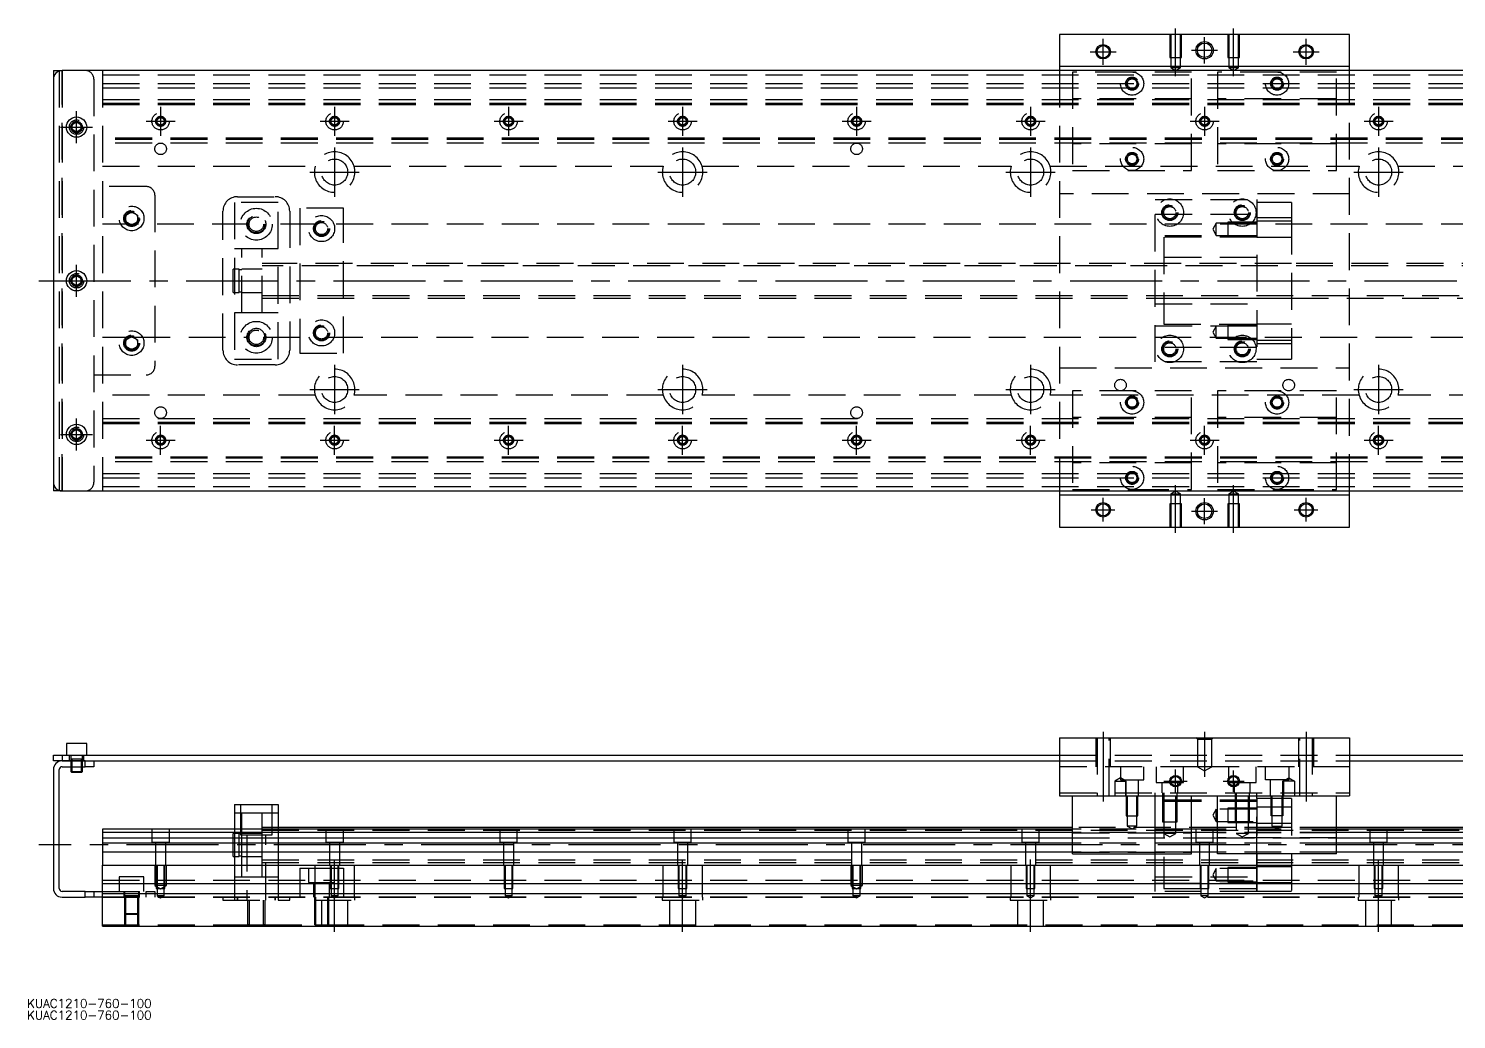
# Model space of a CAD drawing. Extents: x -9 to 976, y -255 to 87.
# Drawn here: x -8.6 to 483.8, y -254.8 to 87 of the extents above; entities that cross this region are included whole.
import ezdxf

# ---------------------------------------------------------------- set-up
doc = ezdxf.new("R2010")
doc.units = 0
doc.linetypes.add('CENTER', pattern=[50.8, 31.75, -6.35, 6.35, -6.35])
doc.linetypes.add('DASHED', pattern=[19.05, 12.7, -6.35])
doc.layers.get('0').update_dxf_attribs({"linetype": 'CONTINUOUS'})
doc.layers.add('CENTER', color=1, linetype='CENTER')
doc.styles.get("Standard").update_dxf_attribs({"font": 'txt.shx', "height": 3, "bigfont": 'bigfont.shx'})

# ---------------------------------------------------------------- blocks, each defined once
blk = doc.blocks.new('*U2')
at = {"color": 7, "linetype": 'CONTINUOUS'}
blk.add_text('KUAC1210-760-100', height=3, dxfattribs=at).set_placement((-9.06, -254.82))
blk = doc.blocks.new('*U3')
at = {"color": 7, "linetype": 'CONTINUOUS'}
blk.add_text('KUAC1210-760-100', height=3, dxfattribs=at).set_placement((-9.06, -250.78))

msp = doc.modelspace()

# ---------------------------------------------------------------- linework, layer by layer
at = {"color": 7, "linetype": 'CONTINUOUS'}
for p, q in [((447, 85), (347, 85)), ((347, 85), (347, 74)), ((447, 74), (447, 85)), ((347, 74), (447, 74)), ((347, 74), (347, 72.5)), ((447, 72.5), (447, 74)), ((0, 72.5), (0, -72.5)), ((0, 72.5), (3, 72.5)), ((791, 72.5), (3, 72.5)), ((6.5, 53.866026), (8, 54.73205)), ((8, 54.73205), (9.5, 53.866026)), ((6.5, 52.133974), (6.5, 53.866026)), ((8, 51.26795), (6.5, 52.133974)), ((9.5, 52.133974), (8, 51.26795)), ((9.5, 53.866026), (9.5, 52.133974)), ((6.5, 0.866026), (8, 1.73205)), ((6.5, -0.866026), (6.5, 0.866026)), ((8, 1.73205), (9.5, 0.866026)), ((9.5, 0.866026), (9.5, -0.866026)), ((8, -1.73205), (6.5, -0.866026)), ((9.5, -0.866026), (8, -1.73205)), ((6.5, -52.133974), (8, -51.26795)), ((6.5, -53.866026), (6.5, -52.133974)), ((8, -54.73205), (6.5, -53.866026)), ((8, -51.26795), (9.5, -52.133974)), ((9.5, -53.866026), (8, -54.73205)), ((9.5, -52.133974), (9.5, -53.866026)), ((3, -72.5), (0, -72.5)), ((3, -72.5), (791, -72.5)), ((347, -72.5), (347, -85)), ((447, -85), (447, -72.5)), ((447, -74), (347, -74)), ((347, -85), (447, -85)), ((11.5, -159.63), (4.5, -159.63)), ((4.5, -159.63), (4.5, -163.63)), ((11.5, -163.63), (11.5, -159.63)), ((347, -157.63), (447, -157.63)), ((347, -157.63), (347, -177.63)), ((447, -157.63), (447, -177.63)), ((0, -165.63), (0, -163.63)), ((0, -163.63), (3, -163.63)), ((3, -165.63), (0, -165.63)), ((3, -163.63), (3, -165.63)), ((3, -163.63), (347, -163.63)), ((3, -165.63), (11, -165.63)), ((11, -165.63), (3, -165.63)), ((11, -165.63), (347, -165.63)), ((11, -167.63), (11, -165.63)), ((14, -165.63), (14, -167.63)), ((447, -163.63), (791, -163.63)), ((447, -165.63), (783, -165.63)), ((0, -168.63), (0, -209.63)), ((2, -209.63), (2, -168.63)), ((3, -167.63), (11, -167.63)), ((6, -167.63), (6, -169.28)), ((6, -169.28), (10, -169.28)), ((6, -169.28), (6.35, -169.63)), ((6.35, -167.63), (6.35, -169.63)), ((9.65, -169.63), (6.35, -169.63)), ((9.65, -169.63), (9.65, -167.63)), ((9.65, -169.63), (10, -169.28)), ((10, -169.28), (10, -167.63)), ((14, -167.63), (11, -167.63)), ((62.5, -180.63), (62.5, -189.13)), ((62.5, -180.63), (77.5, -180.63)), ((77.5, -180.63), (77.5, -189.13)), ((347, -177.63), (447, -177.63)), ((351.5, -197.63), (351.5, -177.63)), ((392.5, -197.63), (392.5, -177.63)), ((401.5, -197.63), (401.5, -177.63)), ((442.5, -197.63), (442.5, -177.63)), ((351.5, -189.13), (17, -189.13)), ((17, -189.13), (17, -190.382272)), ((17, -190.382272), (17, -192.15668)), ((351.5, -190.382272), (17, -190.382272)), ((351.5, -188.63), (77.5, -188.63)), ((401.5, -189.13), (392.5, -189.13)), ((401.5, -190.382272), (392.5, -190.382272)), ((727, -188.63), (442.5, -188.63)), ((777, -189.13), (442.5, -189.13)), ((777, -190.382272), (442.5, -190.382272)), ((17, -192.15668), (351.5, -192.15668)), ((17, -192.15668), (17, -194.053076)), ((17, -194.053076), (17, -197.107372)), ((351.5, -194.053076), (17, -194.053076)), ((392.5, -192.15668), (401.5, -192.15668)), ((401.5, -194.053076), (392.5, -194.053076)), ((442.5, -192.15668), (777, -192.15668)), ((777, -194.053076), (442.5, -194.053076)), ((351.5, -197.107372), (17, -197.107372)), ((17, -197.107372), (17, -201.63)), ((17, -201.63), (777, -201.63)), ((17, -207.93), (17, -201.63)), ((351.5, -197.63), (392.5, -197.63)), ((401.5, -197.107372), (392.5, -197.107372)), ((442.5, -197.63), (401.5, -197.63)), ((777, -197.107372), (442.5, -197.107372)), ((11, -210.63), (3, -210.63)), ((11, -212.63), (11, -210.63)), ((11, -210.63), (14, -210.63)), ((14, -210.63), (14, -212.63)), ((14, -210.63), (17, -210.63)), ((17, -207.93), (777, -207.93)), ((17, -211.33), (17, -207.93)), ((17, -211.33), (777, -211.33)), ((17, -222.63), (17, -211.33)), ((3, -212.63), (11, -212.63)), ((14, -212.63), (11, -212.63)), ((17, -212.63), (14, -212.63)), ((17, -222.63), (777, -222.63))]:
    msp.add_line(p, q, dxfattribs=at)
at = {"color": 3, "linetype": 'DASHED'}
for p, q in [((385.000006, 85), (385.000006, 77)), ((385.35, 85), (385.35, 77)), ((388.65, 77), (388.65, 85)), ((388.999994, 77), (388.999994, 85)), ((405.000006, 85), (405.000006, 77)), ((405.35, 85), (405.35, 77)), ((408.65, 77), (408.65, 85)), ((408.999994, 77), (408.999994, 85)), ((385.000006, 77), (388.999994, 77)), ((385.35, 77), (385.35, 73.5)), ((388.65, 73.5), (388.65, 77)), ((405.000006, 77), (408.999994, 77)), ((405.35, 77), (405.35, 73.5)), ((408.65, 73.5), (408.65, 77)), ((2, 72.5), (2, -72.5)), ((3, 72.5), (3, -72.5)), ((3, -72.5), (3, 72.5)), ((3, 72.5), (3, -72.5)), ((3, -72.5), (3, 72.5)), ((14, 69.5), (14, -69.5)), ((17, 72.5), (17, -72.5)), ((17, 71), (777, 71)), ((347, 72.5), (347, -72.5)), ((351.5, 72), (351.5, 38)), ((372, 72), (351.5, 72)), ((392.5, 72), (372, 72)), ((388.65, 73.5), (385.35, 73.5)), ((385.35, 73.5), (387, 72.547372)), ((387, 72.547372), (388.65, 73.5)), ((392.5, 38), (392.5, 72)), ((422, 72), (401.5, 72)), ((401.5, 72), (401.5, 38)), ((408.65, 73.5), (405.35, 73.5)), ((405.35, 73.5), (407, 72.547372)), ((407, 72.547372), (408.65, 73.5)), ((442.5, 72), (422, 72)), ((442.5, 38), (442.5, 72)), ((447, -72.5), (447, 72.5)), ((17, 68), (777, 68)), ((17, 66.5), (777, 66.5)), ((17, 62.5), (777, 62.5)), ((17, 61.247728), (777, 61.247728)), ((17, 61.1147), (777, 61.1147)), ((17, 61.1), (777, 61.1)), ((17, 60.8), (777, 60.8)), ((392.5, 62.8), (351.5, 62.8)), ((442.5, 62.8), (401.5, 62.8)), ((6, 53), (6.030168, 53.346066)), ((777, 49.2), (17, 49.2)), ((777, 48.9), (17, 48.9)), ((777, 48.8853), (17, 48.8853)), ((777, 48.752272), (17, 48.752272)), ((777, 47.5), (17, 47.5)), ((392.5, 47.2), (351.5, 47.2)), ((442.5, 47.2), (401.5, 47.2)), ((17, 39.5), (90.291796, 39.5)), ((103.708204, 39.5), (210.291796, 39.5)), ((223.708204, 39.5), (330.291796, 39.5)), ((343.708204, 39.5), (450.291796, 39.5)), ((463.708204, 39.5), (570.291796, 39.5)), ((351.5, 38), (392.5, 38)), ((401.5, 38), (442.5, 38)), ((32, 32.5), (14, 32.5)), ((447, 30), (347, 30)), ((35, 29.5), (35, -29.5)), ((77.5, 27), (62.5, 27)), ((62.5, 27), (62.5, -27)), ((63.5, 29), (76.5, 29)), ((77.5, -27), (77.5, 27)), ((100, 25), (85, 25)), ((85, 25), (85, -25)), ((100, -25), (100, 25)), ((380, 28), (415, 28)), ((380, -28), (380, 28)), ((415, 28), (415, -28)), ((427, 27), (415, 27)), ((427, 27), (427, 21.748564)), ((25, 22.6547), (27, 23.809402)), ((25, 20.3453), (25, 22.6547)), ((27, 19.190598), (25, 20.3453)), ((27, 23.809402), (29, 22.6547)), ((29, 20.3453), (27, 19.190598)), ((29, 22.6547), (29, 20.3453)), ((29.483582, 21.786038), (29.5, 21.5)), ((58.5, -24), (58.5, 24)), ((81.5, 24), (81.5, -24)), ((380, 23), (415, 23)), ((401, 19.85352), (399.787564, 17.75352)), ((401, 15.65352), (401, 19.85352)), ((405, 19.85352), (401, 19.85352)), ((405, 20.253516), (405, 15.253526)), ((415, 20.253516), (405, 20.253516)), ((415, 19.85352), (405, 19.85352)), ((427, 21.748564), (415, 21.748564)), ((427, 20.50352), (415, 20.50352)), ((427, 21.748564), (427, -21.748564)), ((26.359688, 19.5), (17, 19.5)), ((67.5, 19.5), (27.640312, 19.5)), ((91.030306, 19.5), (72.5, 19.5)), ((777, 19.5), (93.969694, 19.5)), ((415, 15.5), (380, 15.5)), ((383, 15), (383, -15)), ((415, 15), (383, 15)), ((399.787564, 17.75352), (401, 15.65352)), ((401, 15.65352), (405, 15.65352)), ((405, 15.65352), (415, 15.65352)), ((405, 15.253526), (415, 15.253526)), ((415, 15.00352), (427, 15.00352)), ((65, 11), (62.5, 11)), ((65, -11), (65, 11)), ((72, 11), (65, 11)), ((72, 11), (65, 11)), ((72, -11), (72, 11)), ((77.5, 11), (72, 11)), ((427, 6), (72, 6)), ((727, 5.125), (72, 5.125)), ((415, 8), (380, 8)), ((427, 5.999994), (383, 5.999994)), ((727.005, 6), (427, 6)), ((6, 0), (6.023172, 0.30356)), ((62, 0), (62, 4)), ((64.1, 4), (62, 4)), ((62, -4), (62, 0)), ((64.1, 0), (64.1, 4)), ((65, 3.8), (64.1, 3.8)), ((64.1, -4), (64.1, 0)), ((72, 4), (65, 4)), ((72, 4), (65, 4)), ((62, -4), (64.1, -4)), ((64.1, -3.8), (65, -3.8)), ((65, -4), (72, -4)), ((65, -4), (72, -4)), ((72, -5.125), (727, -5.125)), ((72, -6), (427, -6)), ((380, -8), (415, -8)), ((383, -5.999994), (427, -5.999994)), ((427, -6), (727.005, -6)), ((62.5, -11), (65, -11)), ((65, -11), (72, -11)), ((65, -11), (72, -11)), ((72, -11), (77.5, -11)), ((17, -19.5), (26.359688, -19.5)), ((25, -20.3453), (27, -19.190598)), ((27, -19.190598), (29, -20.3453)), ((27.640312, -19.5), (67.5, -19.5)), ((72.5, -19.5), (91.030306, -19.5)), ((93.969694, -19.5), (777, -19.5)), ((380, -15.5), (415, -15.5)), ((383, -15), (415, -15)), ((401, -15.65352), (399.787564, -17.75352)), ((399.787564, -17.75352), (401, -19.85352)), ((401, -19.85352), (401, -15.65352)), ((405, -15.65352), (401, -15.65352)), ((405, -15.253526), (405, -20.253516)), ((415, -15.253526), (405, -15.253526)), ((415, -15.65352), (405, -15.65352)), ((427, -15.00352), (415, -15.00352)), ((24.5, -21.5), (24.534018, -21.088984)), ((25, -22.6547), (25, -20.3453)), ((27, -23.809402), (25, -22.6547)), ((29, -22.6547), (27, -23.809402)), ((29, -20.3453), (29, -22.6547)), ((415, -23), (380, -23)), ((401, -19.85352), (405, -19.85352)), ((405, -19.85352), (415, -19.85352)), ((405, -20.253516), (415, -20.253516)), ((415, -20.50352), (427, -20.50352)), ((427, -21.748564), (415, -21.748564)), ((427, -21.748564), (427, -27)), ((62.5, -27), (77.5, -27)), ((76.5, -29), (63.5, -29)), ((85, -25), (100, -25)), ((415, -28), (380, -28)), ((415, -27), (427, -27)), ((14, -32.5), (32, -32.5)), ((347, -30), (447, -30)), ((351.5, -38), (351.5, -72)), ((392.5, -38), (351.5, -38)), ((392.5, -72), (392.5, -38)), ((401.5, -38), (401.5, -72)), ((442.5, -38), (401.5, -38)), ((442.5, -72), (442.5, -38)), ((90.291796, -39.5), (17, -39.5)), ((210.291796, -39.5), (103.708204, -39.5)), ((330.291796, -39.5), (223.708204, -39.5)), ((450.291796, -39.5), (343.708204, -39.5)), ((570.291796, -39.5), (463.708204, -39.5)), ((17, -47.5), (777, -47.5)), ((17, -48.752272), (777, -48.752272)), ((17, -48.8853), (777, -48.8853)), ((17, -48.9), (777, -48.9)), ((17, -49.2), (777, -49.2)), ((392.5, -47.2), (351.5, -47.2)), ((442.5, -47.2), (401.5, -47.2)), ((6, -53), (6.030168, -52.653934)), ((777, -60.8), (17, -60.8)), ((777, -61.1), (17, -61.1)), ((777, -61.1147), (17, -61.1147)), ((777, -61.247728), (17, -61.247728)), ((777, -62.5), (17, -62.5)), ((392.5, -62.8), (351.5, -62.8)), ((442.5, -62.8), (401.5, -62.8)), ((17, -66.5), (777, -66.5)), ((17, -68), (777, -68)), ((17, -71), (777, -71)), ((351.5, -72), (372, -72)), ((372, -72), (392.5, -72)), ((387, -72.547372), (385.35, -73.5)), ((385.35, -73.5), (387, -73.5)), ((385.35, -73.5), (385.35, -77)), ((388.65, -73.5), (387, -72.547372)), ((387, -73.5), (388.65, -73.5)), ((388.65, -77), (388.65, -73.5)), ((401.5, -72), (422, -72)), ((407, -72.547372), (405.35, -73.5)), ((405.35, -73.5), (407, -73.5)), ((405.35, -73.5), (405.35, -77)), ((408.65, -73.5), (407, -72.547372)), ((407, -73.5), (408.65, -73.5)), ((408.65, -77), (408.65, -73.5)), ((422, -72), (442.5, -72)), ((388.999994, -77), (385.000006, -77)), ((385.000006, -77), (385.000006, -85)), ((385.35, -77), (385.35, -85)), ((388.65, -85), (388.65, -77)), ((388.999994, -85), (388.999994, -77)), ((408.999994, -77), (405.000006, -77)), ((405.000006, -77), (405.000006, -85)), ((405.35, -77), (405.35, -85)), ((408.65, -85), (408.65, -77)), ((408.999994, -85), (408.999994, -77)), ((359.500006, -157.63), (359.500006, -167.63)), ((359.9, -157.63), (359.9, -177.63)), ((364.1, -177.63), (364.1, -157.63)), ((364.499994, -167.63), (364.499994, -157.63)), ((394.5, -158.13), (394, -157.63)), ((394.5, -158.13), (394.5, -167.63)), ((394.5, -158.13), (399.5, -158.13)), ((399.5, -158.13), (400, -157.63)), ((399.5, -167.63), (399.5, -158.13)), ((429.500006, -167.63), (429.500006, -157.63)), ((429.9, -177.63), (429.9, -157.63)), ((434.1, -157.63), (434.1, -177.63)), ((434.499994, -157.63), (434.499994, -167.63)), ((5.5, -163.63), (5.5, -165.63)), ((6, -163.63), (6, -167.63)), ((10, -165.03), (6, -165.03)), ((6.35, -165.03), (6.35, -167.63)), ((9.65, -167.63), (9.65, -165.03)), ((10, -167.63), (10, -163.63)), ((10.5, -165.63), (10.5, -163.63)), ((347, -163.63), (447, -163.63)), ((347, -165.63), (447, -165.63)), ((394.5, -167.63), (347, -167.63)), ((368, -171.4753), (366, -172.63)), ((368, -167.63), (368, -172.13)), ((370, -172.63), (368, -171.4753)), ((368, -172.13), (376, -172.13)), ((369.75, -172.13), (369.75, -177.63)), ((374.25, -177.63), (374.25, -172.13)), ((376, -172.13), (376, -167.63)), ((380.25, -167.63), (380.25, -173.13)), ((389.75, -173.13), (389.75, -167.63)), ((399.5, -167.63), (394.5, -167.63)), ((394.5, -167.63), (397, -169.073376)), ((397, -169.073376), (399.5, -167.63)), ((447, -167.63), (399.5, -167.63)), ((405.25, -167.63), (405.25, -173.13)), ((414.75, -173.13), (414.75, -167.63)), ((418, -172.13), (418, -167.63)), ((426, -172.13), (418, -172.13)), ((419.75, -177.63), (419.75, -172.13)), ((424, -172.63), (426, -171.4753)), ((424.25, -172.13), (424.25, -177.63)), ((426, -167.63), (426, -172.13)), ((426, -171.4753), (428, -172.63)), ((347, -176.63), (447, -176.63)), ((366, -172.63), (370, -172.63)), ((366, -172.63), (366, -177.63)), ((370, -177.63), (370, -172.63)), ((380, -177.63), (380, -176.63)), ((380.25, -173.13), (389.75, -173.13)), ((382.25, -173.13), (382.25, -176.63)), ((382.500006, -176.63), (382.500006, -186.63)), ((382.9, -176.63), (382.9, -190.63)), ((387.1, -190.63), (387.1, -176.63)), ((387.499994, -186.63), (387.499994, -176.63)), ((387.75, -176.63), (387.75, -173.13)), ((405.25, -173.13), (414.75, -173.13)), ((407.25, -173.13), (407.25, -176.63)), ((407.500006, -176.63), (407.500006, -186.63)), ((407.9, -176.63), (407.9, -190.63)), ((412.1, -190.63), (412.1, -176.63)), ((412.499994, -186.63), (412.499994, -176.63)), ((412.75, -176.63), (412.75, -173.13)), ((415, -177.63), (415, -176.63)), ((428, -172.63), (424, -172.63)), ((424, -177.63), (424, -172.63)), ((428, -172.63), (428, -177.63)), ((64.5, -180.63), (64.5, -191.13)), ((75.5, -191.13), (75.5, -180.63)), ((370.000006, -177.63), (370.000006, -184.63)), ((370.35, -177.63), (370.35, -184.63)), ((373.65, -184.63), (373.65, -177.63)), ((373.999994, -184.63), (373.999994, -177.63)), ((380, -189.13), (380, -177.63)), ((415, -179.13), (380, -179.13)), ((383, -179.63), (383, -209.63)), ((415, -179.63), (383, -179.63)), ((405, -181.880006), (405, -186.879994)), ((407.500006, -181.880006), (405, -181.880006)), ((412.499994, -181.880006), (407.500006, -181.880006)), ((415, -181.880006), (412.499994, -181.880006)), ((415, -197.63), (415, -177.63)), ((420.000006, -178.63), (415, -178.63)), ((415, -178.63), (415, -210.63)), ((427, -181.63), (415, -181.63)), ((420.000006, -184.63), (420.000006, -177.63)), ((423.999994, -178.63), (420.000006, -178.63)), ((420.35, -184.63), (420.35, -177.63)), ((423.65, -177.63), (423.65, -184.63)), ((423.999994, -177.63), (423.999994, -184.63)), ((427, -178.63), (423.999994, -178.63)), ((427, -178.63), (427, -210.63)), ((65, -183.63), (62.5, -183.63)), ((65, -189.13), (65, -183.63)), ((72, -183.63), (65, -183.63)), ((72, -189.13), (72, -183.63)), ((77.5, -183.63), (72, -183.63)), ((370.000006, -184.63), (373.999994, -184.63)), ((370.35, -184.63), (370.35, -188.13)), ((373.65, -188.13), (373.65, -184.63)), ((382.500006, -186.63), (387.499994, -186.63)), ((401, -182.28), (399.787564, -184.38)), ((399.787564, -184.38), (401, -186.48)), ((401, -186.48), (401, -182.28)), ((415, -182.28), (401, -182.28)), ((401, -186.48), (415, -186.48)), ((405, -186.879994), (415, -186.879994)), ((407.500006, -186.63), (412.499994, -186.63)), ((423.999994, -184.63), (420.000006, -184.63)), ((420.35, -188.13), (420.35, -184.63)), ((423.65, -184.63), (423.65, -188.13)), ((34, -189.13), (34, -193.63)), ((40, -193.63), (40, -189.13)), ((62, -198.63), (62, -190.63)), ((62.5, -190.63), (62, -190.63)), ((62.5, -189.13), (62.5, -201.63)), ((64.1, -190.63), (62.5, -190.63)), ((64.1, -198.63), (64.1, -190.63)), ((65, -190.83), (64.1, -190.83)), ((64.5, -191.13), (75.5, -191.13)), ((65, -194.63), (65, -189.13)), ((72, -190.63), (65, -190.63)), ((66.75, -191.13), (66.75, -213.63)), ((77.5, -188.63), (72, -188.63)), ((72, -194.63), (72, -189.13)), ((72, -189.505), (727, -189.505)), ((73.25, -213.63), (73.25, -191.13)), ((77.5, -189.13), (77.5, -201.63)), ((94, -189.13), (94, -193.63)), ((100, -193.63), (100, -189.13)), ((154, -189.13), (154, -193.63)), ((160, -193.63), (160, -189.13)), ((214, -189.13), (214, -193.63)), ((220, -193.63), (220, -189.13)), ((274, -189.13), (274, -193.63)), ((280, -193.63), (280, -189.13)), ((334, -189.13), (334, -193.63)), ((340, -193.63), (340, -189.13)), ((442.5, -188.63), (351.5, -188.63)), ((392.5, -189.13), (351.5, -189.13)), ((392.5, -190.382272), (351.5, -190.382272)), ((351.5, -190.427056), (392.5, -190.427056)), ((373.65, -188.13), (370.35, -188.13)), ((370.35, -188.13), (372, -189.082628)), ((372, -189.082628), (373.65, -188.13)), ((380, -197.63), (380, -189.13)), ((387.1, -190.63), (382.9, -190.63)), ((382.9, -190.63), (385, -191.842436)), ((385, -191.842436), (387.1, -190.63)), ((427, -188.630006), (392.5, -188.630006)), ((394, -189.13), (394, -193.63)), ((400, -193.63), (400, -189.13)), ((442.5, -189.13), (401.5, -189.13)), ((442.5, -190.382272), (401.5, -190.382272)), ((442.5, -190.427056), (401.5, -190.427056)), ((412.1, -190.63), (407.9, -190.63)), ((407.9, -190.63), (410, -191.842436)), ((410, -191.842436), (412.1, -190.63)), ((415, -187.13), (427, -187.13)), ((420.35, -188.13), (423.65, -188.13)), ((422, -189.082628), (420.35, -188.13)), ((423.65, -188.13), (422, -189.082628)), ((454, -189.13), (454, -193.63)), ((460, -193.63), (460, -189.13)), ((34, -193.63), (40, -193.63)), ((35.25, -193.63), (35.25, -201.63)), ((38.75, -201.63), (38.75, -193.63)), ((65, -201.63), (65, -194.63)), ((72, -201.63), (72, -194.63)), ((94, -193.63), (100, -193.63)), ((95.25, -193.63), (95.25, -201.63)), ((98.75, -201.63), (98.75, -193.63)), ((154, -193.63), (160, -193.63)), ((155.25, -193.63), (155.25, -201.63)), ((158.75, -201.63), (158.75, -193.63)), ((214, -193.63), (220, -193.63)), ((215.25, -193.63), (215.25, -201.63)), ((218.75, -201.63), (218.75, -193.63)), ((274, -193.63), (280, -193.63)), ((275.25, -193.63), (275.25, -201.63)), ((278.75, -201.63), (278.75, -193.63)), ((334, -193.63), (340, -193.63)), ((335.25, -193.63), (335.25, -201.63)), ((338.75, -201.63), (338.75, -193.63)), ((351.5, -192.13), (392.5, -192.13)), ((351.5, -192.15668), (392.5, -192.15668)), ((392.5, -194.053076), (351.5, -194.053076)), ((394, -193.63), (400, -193.63)), ((395.25, -193.63), (395.25, -201.63)), ((398.75, -201.63), (398.75, -193.63)), ((442.5, -192.13), (401.5, -192.13)), ((401.5, -192.15668), (442.5, -192.15668)), ((442.5, -194.053076), (401.5, -194.053076)), ((454, -193.63), (460, -193.63)), ((455.25, -193.63), (455.25, -201.63)), ((458.75, -201.63), (458.75, -193.63)), ((35, -201.63), (35, -208.63)), ((35.500006, -201.63), (35.500006, -207.93)), ((35.75, -201.63), (35.75, -209.63)), ((38.25, -209.63), (38.25, -201.63)), ((38.499994, -207.93), (38.499994, -201.63)), ((39, -208.63), (39, -201.63)), ((62, -198.63), (62.5, -198.63)), ((62.5, -198.63), (64.1, -198.63)), ((62.5, -201.63), (62.5, -207.93)), ((64.1, -198.43), (65, -198.43)), ((65, -198.63), (72, -198.63)), ((65, -205.63), (65, -201.63)), ((72, -199.755), (727, -199.755)), ((72, -200.63), (727, -200.63)), ((72, -205.63), (72, -201.63)), ((77.5, -201.63), (77.5, -207.93)), ((90.291796, -212.63), (90.291796, -201.63)), ((95.500006, -201.63), (95.500006, -207.93)), ((95.75, -201.63), (95.75, -209.63)), ((98.25, -209.63), (98.25, -201.63)), ((98.499994, -207.93), (98.499994, -201.63)), ((103.708204, -201.63), (103.708204, -212.63)), ((155.500006, -201.63), (155.500006, -207.93)), ((155.75, -201.63), (155.75, -209.63)), ((158.25, -209.63), (158.25, -201.63)), ((158.499994, -207.93), (158.499994, -201.63)), ((210.291796, -212.63), (210.291796, -201.63)), ((215.500006, -201.63), (215.500006, -207.93)), ((215.75, -201.63), (215.75, -209.63)), ((218.25, -209.63), (218.25, -201.63)), ((218.499994, -207.93), (218.499994, -201.63)), ((223.708204, -201.63), (223.708204, -212.63)), ((275, -201.63), (275, -208.63)), ((275.500006, -201.63), (275.500006, -207.93)), ((275.75, -201.63), (275.75, -209.63)), ((278.25, -209.63), (278.25, -201.63)), ((278.499994, -207.93), (278.499994, -201.63)), ((279, -208.63), (279, -201.63)), ((330.291796, -212.63), (330.291796, -201.63)), ((335.500006, -201.63), (335.500006, -207.93)), ((335.75, -201.63), (335.75, -209.63)), ((338.25, -209.63), (338.25, -201.63)), ((338.499994, -207.93), (338.499994, -201.63)), ((343.708204, -201.63), (343.708204, -212.63)), ((392.5, -197.107372), (351.5, -197.107372)), ((351.5, -197.13), (392.5, -197.13)), ((380, -201.63), (380, -197.63)), ((380, -205.63), (380, -201.63)), ((395.500006, -201.63), (395.500006, -207.93)), ((395.75, -201.63), (395.75, -209.63)), ((398.25, -209.63), (398.25, -201.63)), ((398.499994, -207.93), (398.499994, -201.63)), ((442.5, -197.107372), (401.5, -197.107372)), ((442.5, -197.13), (401.5, -197.13)), ((415, -201.63), (415, -197.63)), ((415, -210.63), (415, -201.63)), ((450.291796, -212.63), (450.291796, -201.63)), ((455.500006, -201.63), (455.500006, -207.93)), ((455.75, -201.63), (455.75, -209.63)), ((458.25, -209.63), (458.25, -201.63)), ((458.499994, -207.93), (458.499994, -201.63)), ((463.708204, -201.63), (463.708204, -212.63)), ((17, -206.78), (777, -206.78)), ((31.25, -205.63), (22.75, -205.63)), ((22.75, -205.63), (22.75, -207.93)), ((31.25, -207.93), (31.25, -205.63)), ((62.5, -205.63), (65, -205.63)), ((65, -205.63), (72, -205.63)), ((72, -205.63), (77.5, -205.63)), ((85, -202.63), (95.500006, -202.63)), ((85, -202.63), (85, -207.93)), ((88, -202.63), (88, -207.63)), ((95.500006, -202.63), (98.499994, -202.63)), ((97, -207.63), (97, -202.63)), ((98.499994, -202.63), (100, -202.63)), ((100, -202.63), (100, -207.93)), ((380, -205.63), (415, -205.63)), ((380, -207.93), (380, -205.63)), ((401, -202.78), (399.787564, -204.88)), ((399.787564, -204.88), (401, -206.98)), ((401, -206.98), (401, -202.78)), ((415, -202.78), (401, -202.78)), ((405, -202.380006), (405, -207.379994)), ((415, -202.380006), (405, -202.380006)), ((427, -202.13), (415, -202.13)), ((17, -210.63), (32, -210.63)), ((22.75, -207.93), (22.75, -210.63)), ((24.25, -210.63), (24.25, -212.63)), ((24.5, -210.63), (24.5, -222.13)), ((29.5, -222.13), (29.5, -210.63)), ((29.75, -212.63), (29.75, -210.63)), ((31.25, -210.63), (31.25, -207.93)), ((32, -212.63), (32, -210.63)), ((32, -210.63), (35, -210.63)), ((39, -208.63), (35, -208.63)), ((35, -208.63), (37, -209.7847)), ((35, -210.63), (35, -212.63)), ((35.500006, -207.93), (35.500006, -209.63)), ((35.500006, -209.63), (38.499994, -209.63)), ((35.75, -209.63), (35.75, -212.13)), ((37, -209.7847), (39, -208.63)), ((38.25, -212.13), (38.25, -209.63)), ((38.499994, -209.63), (38.499994, -207.93)), ((62.5, -207.93), (62.5, -211.33)), ((62.5, -211.33), (62.5, -212.63)), ((77.5, -207.93), (77.5, -211.33)), ((77.5, -211.33), (77.5, -213.63)), ((85, -207.93), (85, -211.33)), ((85, -211.33), (85, -212.63)), ((88, -207.63), (97, -207.63)), ((89.75, -207.63), (89.75, -212.63)), ((95.25, -212.63), (95.25, -207.63)), ((95.500006, -207.93), (95.500006, -209.63)), ((95.500006, -209.63), (98.499994, -209.63)), ((95.75, -209.63), (95.75, -212.13)), ((98.25, -212.13), (98.25, -209.63)), ((98.499994, -209.63), (98.499994, -207.93)), ((100, -207.93), (100, -211.33)), ((100, -211.33), (100, -212.63)), ((155.500006, -207.93), (155.500006, -209.63)), ((155.500006, -209.63), (158.499994, -209.63)), ((155.75, -209.63), (155.75, -212.13)), ((158.25, -212.13), (158.25, -209.63)), ((158.499994, -209.63), (158.499994, -207.93)), ((215.500006, -207.93), (215.500006, -209.63)), ((215.500006, -209.63), (218.499994, -209.63)), ((215.75, -209.63), (215.75, -212.13)), ((218.25, -212.13), (218.25, -209.63)), ((218.499994, -209.63), (218.499994, -207.93)), ((279, -208.63), (275, -208.63)), ((275, -208.63), (277, -209.7847)), ((275.500006, -207.93), (275.500006, -209.63)), ((275.500006, -209.63), (278.499994, -209.63)), ((275.75, -209.63), (275.75, -212.13)), ((277, -209.7847), (279, -208.63)), ((278.25, -212.13), (278.25, -209.63)), ((278.499994, -209.63), (278.499994, -207.93)), ((335.500006, -207.93), (335.500006, -209.63)), ((335.500006, -209.63), (338.499994, -209.63)), ((335.75, -209.63), (335.75, -212.13)), ((338.25, -212.13), (338.25, -209.63)), ((338.499994, -209.63), (338.499994, -207.93)), ((380, -207.905918), (415, -207.905918)), ((383, -207.905918), (380, -207.905918)), ((380, -210.63), (380, -207.93)), ((415, -210.63), (380, -210.63)), ((415, -207.905918), (383, -207.905918)), ((383, -209.63), (415, -209.63)), ((395.500006, -207.93), (395.500006, -209.63)), ((395.500006, -209.63), (398.499994, -209.63)), ((395.75, -209.63), (395.75, -212.13)), ((398.25, -212.13), (398.25, -209.63)), ((398.499994, -209.63), (398.499994, -207.93)), ((401, -206.98), (415, -206.98)), ((405, -207.379994), (415, -207.379994)), ((415, -207.63), (427, -207.63)), ((427, -210.63), (415, -210.63)), ((455.500006, -207.93), (455.500006, -209.63)), ((455.500006, -209.63), (458.499994, -209.63)), ((455.75, -209.63), (455.75, -212.13)), ((458.25, -212.13), (458.25, -209.63)), ((458.499994, -209.63), (458.499994, -207.93)), ((17, -212.48), (777, -212.48)), ((17, -212.63), (777, -212.63)), ((29.500006, -212.23), (24.499994, -212.23)), ((24.9, -212.23), (24.9, -222.13)), ((29.1, -222.13), (29.1, -212.23)), ((38.25, -212.13), (35.75, -212.13)), ((35.75, -212.13), (37, -212.851688)), ((37, -212.851688), (38.25, -212.13)), ((58.5, -212.63), (58.5, -213.63)), ((58.5, -213.63), (81.5, -213.63)), ((62.5, -212.63), (62.5, -213.63)), ((63.5, -213.63), (63.5, -212.63)), ((63.5, -212.63), (63.5, -213.63)), ((67.000006, -213.63), (67.000006, -222.13)), ((67.5, -213.63), (67.5, -222.13)), ((72.5, -222.13), (72.5, -213.63)), ((72.999994, -222.13), (72.999994, -213.63)), ((76.5, -212.63), (76.5, -213.63)), ((76.5, -213.63), (76.5, -212.63)), ((81.5, -213.63), (81.5, -212.63)), ((90, -212.63), (90, -213.63)), ((90, -213.63), (104, -213.63)), ((90.000006, -212.63), (90.000006, -222.13)), ((90.4, -212.63), (90.4, -222.13)), ((92.5, -213.63), (92.5, -222.63)), ((94.6, -222.13), (94.6, -212.63)), ((94.999994, -222.13), (94.999994, -212.63)), ((98.25, -212.13), (95.75, -212.13)), ((95.75, -212.13), (97, -212.851688)), ((97, -212.851688), (98.25, -212.13)), ((101.5, -222.63), (101.5, -213.63)), ((104, -213.63), (104, -212.63)), ((158.25, -212.13), (155.75, -212.13)), ((155.75, -212.13), (157, -212.851688)), ((157, -212.851688), (158.25, -212.13)), ((210, -212.63), (210, -213.63)), ((210, -213.63), (224, -213.63)), ((212.5, -213.63), (212.5, -222.63)), ((218.25, -212.13), (215.75, -212.13)), ((215.75, -212.13), (217, -212.851688)), ((217, -212.851688), (218.25, -212.13)), ((221.5, -222.63), (221.5, -213.63)), ((224, -213.63), (224, -212.63)), ((278.25, -212.13), (275.75, -212.13)), ((275.75, -212.13), (277, -212.851688)), ((277, -212.851688), (278.25, -212.13)), ((330, -212.63), (330, -213.63)), ((330, -213.63), (344, -213.63)), ((332.5, -213.63), (332.5, -222.63)), ((338.25, -212.13), (335.75, -212.13)), ((335.75, -212.13), (337, -212.851688)), ((337, -212.851688), (338.25, -212.13)), ((341.5, -222.63), (341.5, -213.63)), ((344, -213.63), (344, -212.63)), ((398.25, -212.13), (395.75, -212.13)), ((395.75, -212.13), (397, -212.851688)), ((397, -212.851688), (398.25, -212.13)), ((450, -212.63), (450, -213.63)), ((450, -213.63), (464, -213.63)), ((452.5, -213.63), (452.5, -222.63)), ((458.25, -212.13), (455.75, -212.13)), ((455.75, -212.13), (457, -212.851688)), ((457, -212.851688), (458.25, -212.13)), ((461.5, -222.63), (461.5, -213.63)), ((464, -213.63), (464, -212.63)), ((24.5, -218.23), (29.5, -218.23)), ((24.5, -218.23), (24.9, -218.63)), ((29.1, -218.63), (24.9, -218.63)), ((29.1, -218.63), (29.5, -218.23)), ((17, -222.13), (67.000006, -222.13)), ((25.500008, -222.63), (25.500008, -222.13)), ((26.359688, -222.13), (26.359688, -222.63)), ((27.640312, -222.63), (27.640312, -222.13)), ((28.499992, -222.13), (28.499992, -222.63)), ((67.5, -222.13), (67.000006, -222.13)), ((67.000006, -222.63), (67.000006, -222.13)), ((67.000006, -222.13), (67.5, -222.13)), ((67.5, -222.13), (72.5, -222.13)), ((67.5, -222.13), (67.5, -222.63)), ((72.999994, -222.13), (72.5, -222.13)), ((72.5, -222.63), (72.5, -222.13)), ((72.5, -222.13), (72.999994, -222.13)), ((72.999994, -222.13), (72.999994, -222.63)), ((72.999994, -222.13), (90.500006, -222.13)), ((90.500006, -222.13), (90.000006, -222.13)), ((90.500006, -222.63), (90.500006, -222.13)), ((90.500006, -222.13), (91.030306, -222.13)), ((91.030306, -222.13), (93.969694, -222.13)), ((91.030306, -222.13), (91.030306, -222.63)), ((93.969694, -222.63), (93.969694, -222.13)), ((93.969694, -222.13), (94.499994, -222.13)), ((94.999994, -222.13), (94.499994, -222.13)), ((94.499994, -222.13), (94.499994, -222.63)), ((94.499994, -222.13), (777, -222.13))]:
    msp.add_line(p, q, dxfattribs=at)
at = {"color": 3, "linetype": 'CONTINUOUS'}
for centre, radius in [((362, 79), 2.5), ((432, 79), 2.5), ((362, -79), 2.5), ((432, -79), 2.5), ((387, -172.63), 2), ((407, -172.63), 2)]:
    msp.add_circle(centre, radius, dxfattribs=at)
at = {"color": 7, "linetype": 'CONTINUOUS'}
for centre, radius in [((362, 79), 2.1), ((397, 79.5), 3), ((397, 79.5), 2.5), ((432, 79), 2.1), ((8, 53), 3.5), ((8, 0), 3.5), ((8, -53), 3.5), ((362, -79), 2.1), ((397, -79.5), 3), ((397, -79.5), 2.5), ((432, -79), 2.1), ((387, -172.63), 1.65), ((407, -172.63), 1.65)]:
    msp.add_circle(centre, radius, dxfattribs=at)
at = {"color": 3, "linetype": 'DASHED'}
for centre, radius in [((372, 68), 4), ((372, 68), 2.25), ((372, 68), 2), ((372, 68), 1.65), ((422, 68), 4), ((422, 68), 2.25), ((422, 68), 2), ((422, 68), 1.65), ((8, 53), 2.5), ((8, 53), 2), ((37, 55), 3), ((37, 55), 1.75), ((37, 55), 1.5), ((37, 55), 1.25), ((97, 55), 3), ((97, 55), 1.75), ((97, 55), 1.5), ((97, 55), 1.25), ((157, 55), 3), ((157, 55), 1.75), ((157, 55), 1.5), ((157, 55), 1.25), ((217, 55), 3), ((217, 55), 1.75), ((217, 55), 1.5), ((217, 55), 1.25), ((277, 55), 3), ((277, 55), 1.75), ((277, 55), 1.5), ((277, 55), 1.25), ((337, 55), 3), ((337, 55), 1.75), ((337, 55), 1.5), ((337, 55), 1.25), ((397, 55), 3), ((397, 55), 1.75), ((397, 55), 1.5), ((397, 55), 1.25), ((457, 55), 3), ((457, 55), 1.75), ((457, 55), 1.5), ((457, 55), 1.25), ((37, 45.5), 2), ((277, 45.5), 2), ((372, 42), 4), ((422, 42), 4), ((97, 37.5), 4.5), ((217, 37.5), 4.5), ((337, 37.5), 4.5), ((372, 42), 2.25), ((372, 42), 2), ((372, 42), 1.65), ((422, 42), 2.25), ((422, 42), 2), ((422, 42), 1.65), ((457, 37.5), 4.5), ((27, 21.5), 4.25), ((70, 19.5), 5.5), ((385, 23.5), 4.75), ((385, 23.5), 2.75), ((385, 23.5), 2.5), ((385, 23.5), 2.1), ((410, 23.5), 4.75), ((410, 23.5), 2.75), ((410, 23.5), 2.5), ((410, 23.5), 2.1), ((27, 21.5), 2.75), ((27, 21.5), 2.5), ((27, 21.5), 2.1), ((70, 19.5), 3.25), ((70, 19.5), 3), ((70, 19.5), 2.5), ((92.5, 18), 4.5), ((92.5, 18), 2.75), ((92.5, 18), 2.5), ((92.5, 18), 2.1), ((8, 0), 2.5), ((8, 0), 2), ((70, -19.5), 5.5), ((92.5, -18), 4.5), ((27, -21.5), 4.25), ((27, -21.5), 2.75), ((27, -21.5), 2.5), ((27, -21.5), 2.1), ((70, -19.5), 3.25), ((70, -19.5), 3), ((70, -19.5), 2.5), ((92.5, -18), 2.75), ((92.5, -18), 2.5), ((92.5, -18), 2.1), ((385, -23.5), 4.75), ((410, -23.5), 4.75), ((385, -23.5), 2.75), ((385, -23.5), 2.5), ((385, -23.5), 2.1), ((410, -23.5), 2.75), ((410, -23.5), 2.5), ((410, -23.5), 2.1), ((97, -37.5), 4.5), ((217, -37.5), 4.5), ((337, -37.5), 4.5), ((368, -36), 2), ((426, -36), 2), ((457, -37.5), 4.5), ((372, -42), 4), ((422, -42), 4), ((37, -45.5), 2), ((277, -45.5), 2), ((372, -42), 2.25), ((372, -42), 2), ((372, -42), 1.65), ((422, -42), 2.25), ((422, -42), 2), ((422, -42), 1.65), ((8, -53), 2.5), ((8, -53), 2), ((37, -55), 3), ((37, -55), 1.75), ((37, -55), 1.5), ((37, -55), 1.25), ((97, -55), 3), ((97, -55), 1.75), ((97, -55), 1.5), ((97, -55), 1.25), ((157, -55), 3), ((157, -55), 1.75), ((157, -55), 1.5), ((157, -55), 1.25), ((217, -55), 3), ((217, -55), 1.75), ((217, -55), 1.5), ((217, -55), 1.25), ((277, -55), 3), ((277, -55), 1.75), ((277, -55), 1.5), ((277, -55), 1.25), ((337, -55), 3), ((337, -55), 1.75), ((337, -55), 1.5), ((337, -55), 1.25), ((397, -55), 3), ((397, -55), 1.75), ((397, -55), 1.5), ((397, -55), 1.25), ((457, -55), 3), ((457, -55), 1.75), ((457, -55), 1.5), ((457, -55), 1.25), ((372, -68), 4), ((422, -68), 4), ((372, -68), 2.25), ((372, -68), 2), ((372, -68), 1.65), ((422, -68), 2.25), ((422, -68), 2), ((422, -68), 1.65)]:
    msp.add_circle(centre, radius, dxfattribs=at)
at = {"color": 7, "linetype": 'CONTINUOUS'}
for centre, radius, start, end in [((3, 69.5), 3, 90, 180), ((8, 53), 1.65, 95.380023, 144.619977), ((8, 53), 1.65, 84.619977, 95.380023), ((8, 53), 1.65, 35.380023, 84.619977), ((8, 53), 1.65, 155.380023, 180), ((8, 53), 1.65, 180, 204.619977), ((8, 53), 1.65, 144.619977, 155.380023), ((8, 53), 1.65, 204.619977, 215.380023), ((8, 53), 1.65, 215.380023, 264.619977), ((8, 53), 1.65, 264.619977, 275.380023), ((8, 53), 1.65, 275.380023, 324.619977), ((8, 53), 1.65, 24.619977, 35.380023), ((8, 53), 1.65, 324.619977, 335.380023), ((8, 53), 1.65, 335.380023, 24.619977), ((8, 0), 1.65, 155.380023, 180), ((8, 0), 1.65, 180, 204.619977), ((8, 0), 1.65, 144.619977, 155.380023), ((8, 0), 1.65, 95.380023, 144.619977), ((8, 0), 1.65, 84.619977, 95.380023), ((8, 0), 1.65, 35.380023, 84.619977), ((8, 0), 1.65, 24.619977, 35.380023), ((8, 0), 1.65, 335.380023, 24.619977), ((8, 0), 1.65, 204.619977, 215.380023), ((8, 0), 1.65, 215.380023, 264.619977), ((8, 0), 1.65, 264.619977, 275.380023), ((8, 0), 1.65, 275.380023, 324.619977), ((8, 0), 1.65, 324.619977, 335.380023), ((8, -53), 1.65, 155.380023, 180), ((8, -53), 1.65, 180, 204.619977), ((8, -53), 1.65, 144.619977, 155.380023), ((8, -53), 1.65, 204.619977, 215.380023), ((8, -53), 1.65, 95.380023, 144.619977), ((8, -53), 1.65, 215.380023, 264.619977), ((8, -53), 1.65, 84.619977, 95.380023), ((8, -53), 1.65, 35.380023, 84.619977), ((8, -53), 1.65, 275.380023, 324.619977), ((8, -53), 1.65, 24.619977, 35.380023), ((8, -53), 1.65, 324.619977, 335.380023), ((8, -53), 1.65, 335.380023, 24.619977), ((8, -53), 1.65, 264.619977, 275.380023), ((3, -69.5), 3, 180, 270), ((3, -168.63), 3, 90, 180), ((3, -168.63), 1, 90, 180), ((3, -209.63), 3, 180, 270), ((3, -209.63), 1, 180, 270)]:
    msp.add_arc(centre, radius, start, end, dxfattribs=at)
at = {"color": 3, "linetype": 'DASHED'}
for centre, radius, start, end in [((11, 69.5), 3, 0, 90), ((97, 37.5), 7, 16.60155, 163.39845), ((217, 37.5), 7, 16.60155, 163.39845), ((337, 37.5), 7, 16.60155, 163.39845), ((457, 37.5), 7, 16.60155, 163.39845), ((97, 37.5), 7, 163.39845, 16.60155), ((217, 37.5), 7, 163.39845, 16.60155), ((337, 37.5), 7, 163.39845, 16.60155), ((457, 37.5), 7, 163.39845, 16.60155), ((32, 29.5), 3, 0, 90), ((63.5, 24), 5, 90, 180), ((76.5, 24), 5, 0, 90), ((70, 19.5), 3, 180, 0), ((70, -19.5), 3, 0, 180), ((63.5, -24), 5, 180, 270), ((76.5, -24), 5, 270, 0), ((32, -29.5), 3, 270, 0), ((97, -37.5), 7, 343.39845, 196.60155), ((217, -37.5), 7, 343.39845, 196.60155), ((337, -37.5), 7, 343.39845, 196.60155), ((457, -37.5), 7, 343.39845, 196.60155), ((97, -37.5), 7, 196.60155, 343.39845), ((217, -37.5), 7, 196.60155, 343.39845), ((337, -37.5), 7, 196.60155, 343.39845), ((457, -37.5), 7, 196.60155, 343.39845), ((11, -69.5), 3, 270, 0)]:
    msp.add_arc(centre, radius, start, end, dxfattribs=at)
at = {"layer": 'CENTER', "color": 1, "linetype": 'CENTER'}
for p, q in [((387, 70.547372), (387, 87)), ((397, 75), (397, 84)), ((407, 70.547372), (407, 87)), ((357.5, 79), (366.5, 79)), ((362, 74.5), (362, 83.5)), ((392.5, 79.5), (401.5, 79.5)), ((427.5, 79), (436.5, 79)), ((432, 74.5), (432, 83.5)), ((37, 60), (37, 50)), ((97, 60), (97, 50)), ((157, 60), (157, 50)), ((217, 60), (217, 50)), ((277, 60), (277, 50)), ((337, 60), (337, 50)), ((397, 60), (397, 50)), ((457, 60), (457, 50)), ((8, 47.5), (8, 58.5)), ((32, 55), (42, 55)), ((92, 55), (102, 55)), ((152, 55), (162, 55)), ((212, 55), (222, 55)), ((272, 55), (282, 55)), ((332, 55), (342, 55)), ((392, 55), (402, 55)), ((452, 55), (462, 55)), ((2.5, 53), (13.5, 53)), ((97, 46), (97, 29)), ((217, 46), (217, 29)), ((337, 46), (337, 29)), ((457, 46), (457, 29)), ((88.5, 37.5), (105.5, 37.5)), ((208.5, 37.5), (225.5, 37.5)), ((328.5, 37.5), (345.5, 37.5)), ((448.5, 37.5), (465.5, 37.5)), ((8, -5.5), (8, 5.5)), ((-5, 0), (819, 0)), ((97, -29), (97, -46)), ((217, -29), (217, -46)), ((337, -29), (337, -46)), ((457, -29), (457, -46)), ((88.5, -37.5), (105.5, -37.5)), ((208.5, -37.5), (225.5, -37.5)), ((328.5, -37.5), (345.5, -37.5)), ((448.5, -37.5), (465.5, -37.5)), ((8, -58.5), (8, -47.5)), ((2.5, -53), (13.5, -53)), ((37, -60), (37, -50)), ((97, -60), (97, -50)), ((157, -60), (157, -50)), ((217, -60), (217, -50)), ((277, -60), (277, -50)), ((337, -60), (337, -50)), ((397, -60), (397, -50)), ((457, -60), (457, -50)), ((32, -55), (42, -55)), ((92, -55), (102, -55)), ((152, -55), (162, -55)), ((212, -55), (222, -55)), ((272, -55), (282, -55)), ((332, -55), (342, -55)), ((392, -55), (402, -55)), ((452, -55), (462, -55)), ((387, -87), (387, -70.547372)), ((407, -87), (407, -70.547372)), ((362, -83.1), (362, -74.9)), ((397, -84), (397, -75)), ((432, -83.1), (432, -74.9)), ((357.9, -79), (366.1, -79)), ((392.5, -79.5), (401.5, -79.5)), ((427.9, -79), (436.1, -79)), ((362, -155.63), (362, -179.63)), ((397, -155.63), (397, -171.073376)), ((432, -155.63), (432, -179.63)), ((387, -176.63), (387, -168.63)), ((407, -176.28), (407, -168.98)), ((383, -172.63), (391, -172.63)), ((403.35, -172.63), (410.65, -172.63)), ((819, -194.63), (-5, -194.63)), ((97, -224.63), (97, -199.63)), ((217, -224.63), (217, -199.63)), ((337, -224.63), (337, -199.63)), ((457, -224.63), (457, -199.63))]:
    msp.add_line(p, q, dxfattribs=at)

# ---------------------------------------------------------------- block references
at = {"color": 7, "linetype": 'CONTINUOUS'}
for name in ['*U3', '*U2']:
    msp.add_blockref(name, (0, 0), dxfattribs=at)

doc.saveas('drawing.dxf')
